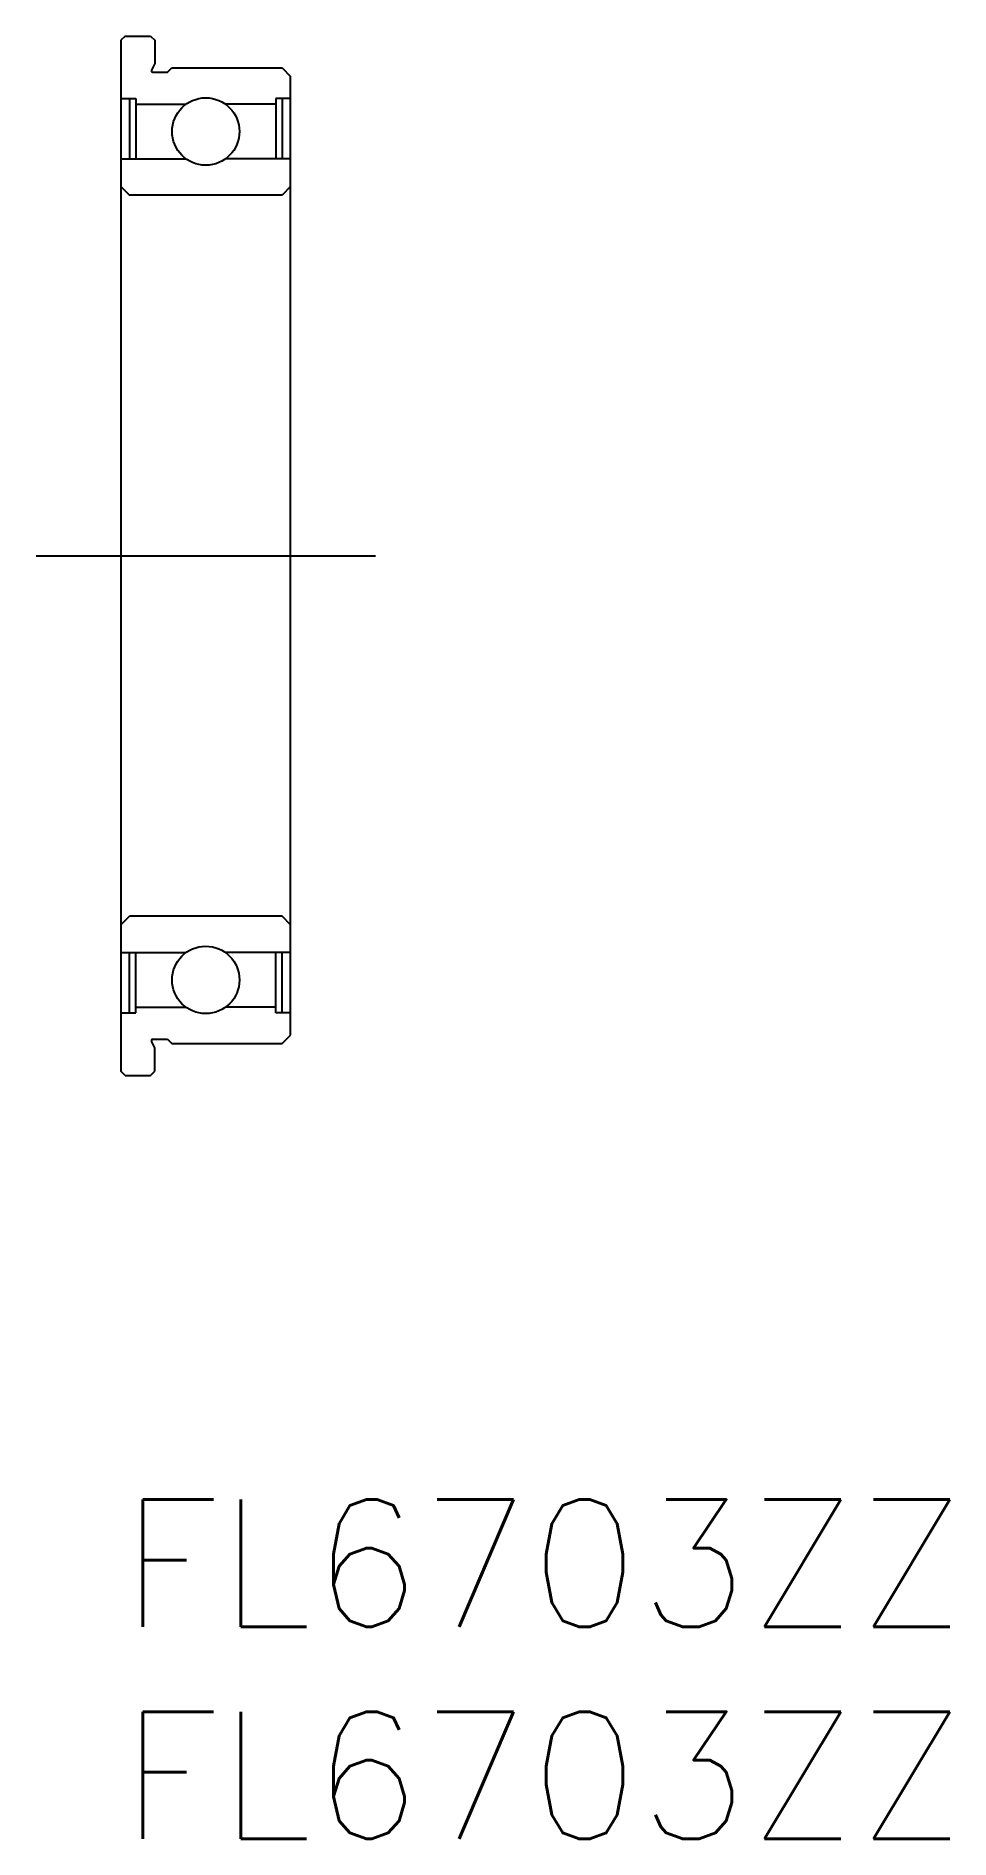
# Model space of a CAD drawing. Extents: x -2 to 19.5, y -8 to 34.5.
import ezdxf

# ---------------------------------------------------------------- set-up
doc = ezdxf.new("R2010")
doc.units = 0
doc.header["$LTSCALE"] = 0.5
doc.linetypes.add('CENTER', pattern=[50.8, 31.75, -6.35, 6.35, -6.35])
for name, color, linetype in [('MSM_CENTER', 1, 'CENTER'), ('MSM_CONTINUOUS', 7, 'CONTINUOUS'), ('MSM_PART_NUMBER', 7, 'CONTINUOUS')]:
    doc.layers.add(name, color=color, linetype=linetype)
doc.styles.get("Standard").update_dxf_attribs({"font": 'txt.shx', "height": 3, "bigfont": 'bigfont.shx'})

# ---------------------------------------------------------------- blocks, each defined once
blk = doc.blocks.new('*U2')
at = {"layer": 'MSM_PART_NUMBER'}
blk.add_text('FL6703ZZ', height=3, dxfattribs=at).set_placement((0, -3))
blk = doc.blocks.new('*U3')
at = {"layer": 'MSM_PART_NUMBER'}
blk.add_text('FL6703ZZ', height=3, dxfattribs=at).set_placement((0, -8))

msp = doc.modelspace()

# ---------------------------------------------------------------- linework, layer by layer
at = {"layer": 'MSM_CENTER'}
msp.add_line((-2, 22.25), (6, 22.25), dxfattribs=at)
at = {"layer": 'MSM_CONTINUOUS'}
for p, q in [((0.1, 34.5), (0, 34.4)), ((0.1, 34.5), (0.7, 34.5)), ((0.7, 34.5), (0.8, 34.4)), ((0, 34.4), (0, 10.1)), ((0.8, 34.4), (0.8, 33.85)), ((0.8, 33.85), (0.722, 33.693)), ((0.749, 33.65), (1.1, 33.65)), ((1.1, 33.65), (1.2, 33.75)), ((1.2, 33.75), (3.8, 33.75)), ((3.8, 33.75), (4, 33.55)), ((4, 10.95), (4, 33.55)), ((0, 33.025), (0.35, 33.025)), ((0.2, 33.025), (0.2, 31.605)), ((0.35, 33.025), (0.35, 31.605)), ((0.35, 32.895), (1.537, 32.895)), ((3.65, 32.895), (2.463, 32.895)), ((4, 33.025), (3.65, 33.025)), ((3.65, 33.025), (3.65, 31.605)), ((3.8, 33.025), (3.8, 31.605)), ((0, 31.605), (1.537, 31.605)), ((4, 31.605), (2.463, 31.605)), ((0, 30.95), (0.2, 30.75)), ((3.8, 30.75), (0.2, 30.75)), ((4, 30.95), (3.8, 30.75)), ((0, 13.55), (0.2, 13.75)), ((3.8, 13.75), (0.2, 13.75)), ((4, 13.55), (3.8, 13.75)), ((0, 12.895), (1.537, 12.895)), ((0.2, 11.475), (0.2, 12.895)), ((0.35, 11.475), (0.35, 12.895)), ((4, 12.895), (2.463, 12.895)), ((3.65, 11.475), (3.65, 12.895)), ((3.8, 11.475), (3.8, 12.895)), ((0.35, 11.605), (1.537, 11.605)), ((3.65, 11.605), (2.463, 11.605)), ((0, 11.475), (0.35, 11.475)), ((4, 11.475), (3.65, 11.475)), ((0.8, 10.65), (0.722, 10.807)), ((0.749, 10.85), (1.1, 10.85)), ((0.8, 10.1), (0.8, 10.65)), ((1.1, 10.85), (1.2, 10.75)), ((1.2, 10.75), (3.8, 10.75)), ((3.8, 10.75), (4, 10.95)), ((0.1, 10), (0, 10.1)), ((0.1, 10), (0.7, 10)), ((0.7, 10), (0.8, 10.1))]:
    msp.add_line(p, q, dxfattribs=at)
for centre in [(2, 32.25), (2, 12.25)]:
    msp.add_circle(centre, 0.794, dxfattribs=at)
for centre, start, end in [((0.749, 33.68), 153.4349, 270), ((0.749, 10.82), 90, 206.5651)]:
    msp.add_arc(centre, 0.03, start, end, dxfattribs=at)

# ---------------------------------------------------------------- block references
for name in ['*U2', '*U3']:
    msp.add_blockref(name, (0, 0), dxfattribs=at)

doc.saveas('drawing.dxf')
